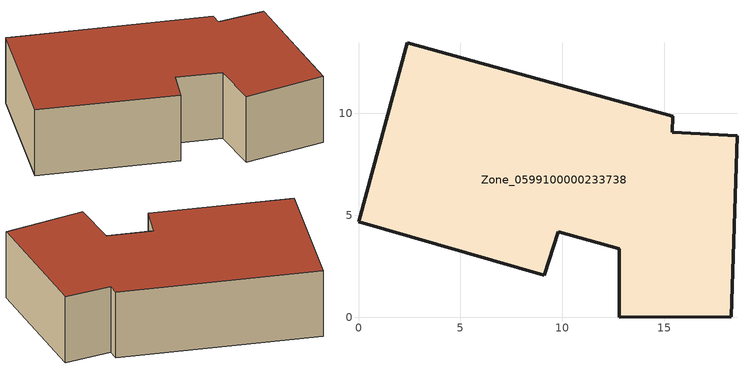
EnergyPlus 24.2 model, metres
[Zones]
Zone_0599100000233738
 floor ground (C_G): 15.38,9.06 18.56,8.89 18.28,0.02 12.78,0 12.78,3.36 9.8,4.2 9.12,2.06 0,4.67 2.39,13.45 15.4,9.85 z0
 wall outside (C_F): 18.56,8.89 15.38,9.06 15.4,9.85 2.39,13.45 0,4.67 9.12,2.06 9.8,4.2 12.78,3.36 12.78,0 18.28,0.02 18.56,8.89 z0:4.9
 roof outside (C_R): 15.4,9.85 2.39,13.45 0,4.67 9.12,2.06 9.8,4.2 12.78,3.36 12.78,0 18.28,0.02 18.56,8.89 15.38,9.06 z4.9
[BUILDING]
Pand.0599100000233738: North Axis=0; Terrain=City; Loads Convergence Tolerance Value=0.04; Temperature Convergence Tolerance Value=0.4; Solar Distribution=FullExterior; Maximum Number of Warmup Days=25; Minimum Number of Warmup Days=1
[Site:Location]
Rotterdam.The.Hague.AP_ZH_NLD Design_Conditions: Latitude=51.96; Longitude=4.45; Time Zone=1; Elevation=-4.5
[SITE:GROUNDTEMPERATURE:BUILDINGSURFACE]
18, 18, 18, 18, 18, 18, 18, 18, 18, 18, 18, 18
[MATERIAL] Thermal Absorptance=0.9; Solar Absorptance=0.7; Visible Absorptance=0.7
Name | Roughness | Thickness | Conductivity | Density | Specific Heat
G.D.1965 | MediumSmooth | 0.15 | 1 | 540 | 1210
F.D.1965 | Rough | 0.3 | 0.857143 | 1920 | 840
R.D.1965 | MediumRough | 0.2 | 0.08 | 1500 | 1000
[CONSTRUCTION]
C_G: G.D.1965
C_F: F.D.1965
C_R: R.D.1965
[ZONE]
Zone_0599100000233738: Type=1; Multiplier=1; Ceiling Height=Autocalculate; Volume=Autocalculate; Floor Area=autocalculate; Part of Total Floor Area=Yes
[ZONEINFILTRATION:DESIGNFLOWRATE]
Infil_Zone_0599100000233738: Zone or ZoneList or Space or SpaceList=Zone_0599100000233738; Schedule=AlwaysOn; Design Flow Rate Calculation Method=Flow/Area; Flow Rate per Floor Area=0.0042; Constant Term Coefficient=1; Temperature Term Coefficient=0; Velocity Term Coefficient=0; Velocity Squared Term Coefficient=0
[HVACTEMPLATE:ZONE:IDEALLOADSAIRSYSTEM]
Zone_0599100000233738: Maximum Heating Supply Air Temperature=50; Minimum Cooling Supply Air Temperature=13; Maximum Heating Supply Air Humidity Ratio=0.0156; Minimum Cooling Supply Air Humidity Ratio=0.0077; Heating Limit=NoLimit; Cooling Limit=NoLimit; Dehumidification Control Type=ConstantSensibleHeatRatio; Cooling Sensible Heat Ratio=0.7; Dehumidification Setpoint=60; Humidification Control Type=None; Humidification Setpoint=30; Outdoor Air Method=None; Outdoor Air Flow Rate per Person=0.00944; Outdoor Air Flow Rate per Zone Floor Area=0; Outdoor Air Flow Rate per Zone=0; Demand Controlled Ventilation Type=None; Outdoor Air Economizer Type=NoEconomizer; Heat Recovery Type=None; Sensible Heat Recovery Effectiveness=0.7; Latent Heat Recovery Effectiveness=0.65
[ZONECONTROL:THERMOSTAT]
ThermostatControl_Zone_0599100000233738: Zone or ZoneList=Zone_0599100000233738; Control Type Schedule=DualSetpointControlType; Control 1=Thermostat_Zone_0599100000233738; Temperature Difference Between Cutout And Setpoint=0
[THERMOSTATSETPOINT:DUALSETPOINT]
Thermostat_Zone_0599100000233738: Heating Setpoint Temperature Schedule=HeatingSetpoint_Zone_0599100000233738; Cooling Setpoint Temperature Schedule=CoolingSetpoint_Zone_0599100000233738
[SCHEDULE:COMPACT]
HeatingSetpoint_Zone_0599100000233738: Through: 12/31, For: AllDays, Until: 24:00, 21
CoolingSetpoint_Zone_0599100000233738: Through: 12/31, For: AllDays, Until: 24:00, 24
DualSetpointControlType: Through: 12/31, For: AllDays, Until: 24:00, 4
AlwaysOn: Through: 12/31, For: AllDays, Until: 24:00, 1
